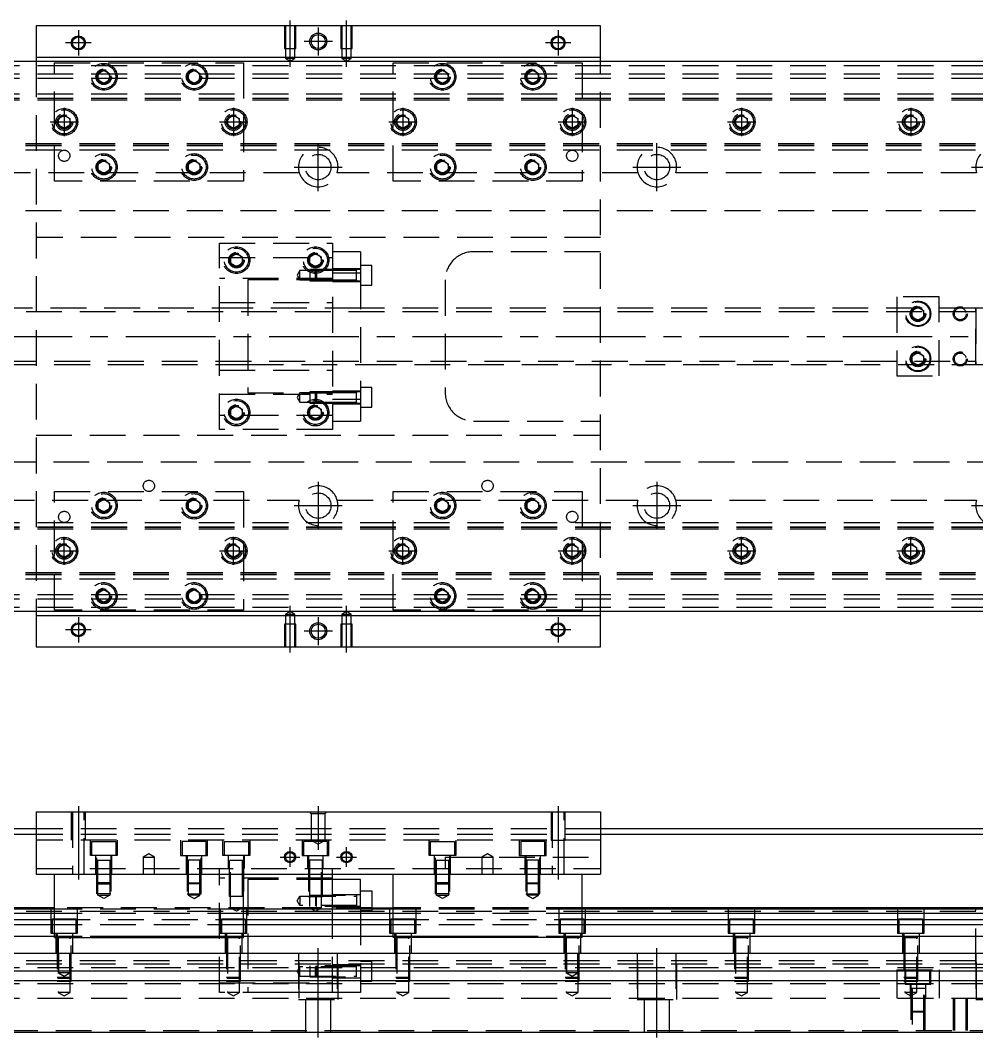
# Model space of a CAD drawing. Extents: x -15 to 822, y -308 to 112.
# Drawn here: x 201.4 to 540.3, y -248.6 to 112 of the extents above; entities that cross this region are included whole.
import ezdxf

# ---------------------------------------------------------------- set-up
doc = ezdxf.new("R2010")
doc.units = 0
doc.linetypes.add('CENTER', pattern=[50.8, 31.75, -6.35, 6.35, -6.35])
doc.linetypes.add('DASHED', pattern=[19.05, 12.7, -6.35])
doc.layers.get('0').update_dxf_attribs({"linetype": 'CONTINUOUS'})
doc.layers.add('CENTER', color=1, linetype='CENTER')

msp = doc.modelspace()

# ---------------------------------------------------------------- linework, layer by layer
at = {"color": 7, "linetype": 'CONTINUOUS'}
for p, q in [((407, 110), (207, 110)), ((207, 110), (207, 99)), ((407, 99), (407, 110)), ((3, 97.5), (611, 97.5)), ((207, 99), (407, 99)), ((207, 99), (207, 97.5)), ((407, 97.5), (407, 99)), ((611, -97.5), (3, -97.5)), ((207, -97.5), (207, -99)), ((407, -99), (207, -99)), ((207, -99), (207, -110)), ((407, -99), (407, -97.5)), ((407, -110), (407, -99)), ((207, -110), (407, -110)), ((207, -168.55), (207, -190.55)), ((207, -168.55), (407, -168.55)), ((407, -168.55), (407, -190.55)), ((207, -174.55), (3, -174.55)), ((207, -176.55), (11, -176.55)), ((611, -174.55), (407, -174.55)), ((603, -176.55), (407, -176.55)), ((207, -190.55), (407, -190.55)), ((213.5, -213.05), (213.5, -190.55)), ((280.5, -213.05), (280.5, -190.55)), ((312, -203.05), (312, -190.55)), ((333.5, -213.05), (333.5, -190.55)), ((400.5, -213.05), (400.5, -190.55)), ((322, -192.55), (312, -192.55)), ((312, -203.05), (312, -192.55)), ((322, -203.05), (322, -192.55)), ((322, -196.55), (326, -196.55)), ((326, -196.55), (326, -203.05)), ((213.5, -203.05), (17, -203.05)), ((213.5, -204.589608), (17, -204.589608)), ((213.5, -202.55), (45, -202.55)), ((333.5, -203.05), (280.5, -203.05)), ((333.5, -204.589608), (280.5, -204.589608)), ((326, -202.55), (333.5, -202.55)), ((540, -202.55), (400.5, -202.55)), ((597, -203.05), (400.5, -203.05)), ((597, -204.589608), (400.5, -204.589608)), ((540, -202.55), (539.995, -202.55)), ((540, -202.549994), (540, -203.05)), ((540, -202.549994), (540, -203.05)), ((540, -202.550502), (540, -202.55)), ((549, -202.55), (540, -202.55)), ((540.005, -202.55), (540, -202.55)), ((540, -203.047168), (540, -202.550502)), ((17, -206.710392), (213.5, -206.710392)), ((213.5, -208.620532), (17, -208.620532)), ((280.5, -206.710392), (333.5, -206.710392)), ((333.5, -208.620532), (280.5, -208.620532)), ((400.5, -206.710392), (597, -206.710392)), ((597, -208.620532), (400.5, -208.620532)), ((213.5, -212.731934), (17, -212.731934)), ((213.5, -213.05), (280.5, -213.05)), ((333.5, -212.731934), (280.5, -212.731934)), ((400.5, -213.05), (333.5, -213.05)), ((597, -212.731934), (400.5, -212.731934)), ((17, -218.55), (597, -218.55)), ((17, -224.85), (597, -224.85)), ((17, -228.25), (597, -228.25)), ((17, -246.55), (597, -246.55))]:
    msp.add_line(p, q, dxfattribs=at)
at = {"color": 3, "linetype": 'DASHED'}
for p, q in [((295.000006, 110), (295.000006, 102)), ((295.35, 110), (295.35, 102)), ((298.65, 102), (298.65, 110)), ((298.999994, 102), (298.999994, 110)), ((315.000006, 110), (315.000006, 102)), ((315.35, 110), (315.35, 102)), ((318.65, 102), (318.65, 110)), ((318.999994, 102), (318.999994, 110)), ((295.000006, 102), (298.999994, 102)), ((295.35, 102), (295.35, 98.5)), ((298.65, 98.5), (298.65, 102)), ((315.000006, 102), (318.999994, 102)), ((315.35, 102), (315.35, 98.5)), ((318.65, 98.5), (318.65, 102)), ((207, 97.5), (207, -97.5)), ((298.65, 98.5), (295.35, 98.5)), ((295.35, 98.5), (297, 97.547372)), ((297, 97.547372), (298.65, 98.5)), ((318.65, 98.5), (315.35, 98.5)), ((315.35, 98.5), (317, 97.547372)), ((317, 97.547372), (318.65, 98.5)), ((407, -97.5), (407, 97.5)), ((17, 96), (597, 96)), ((213.5, 97), (280.5, 97)), ((213.5, 55), (213.5, 97)), ((229, 93.1547), (231, 94.309402)), ((231, 94.309402), (233, 93.1547)), ((261, 93.1547), (263, 94.309402)), ((263, 94.309402), (265, 93.1547)), ((280.5, 97), (280.5, 55)), ((333.5, 97), (400.5, 97)), ((333.5, 55), (333.5, 97)), ((349, 93.1547), (351, 94.309402)), ((351, 94.309402), (353, 93.1547)), ((381, 93.1547), (383, 94.309402)), ((383, 94.309402), (385, 93.1547)), ((400.5, 97), (400.5, 55)), ((17, 93), (597, 93)), ((17, 91.5), (597, 91.5)), ((229, 90.8453), (229, 93.1547)), ((231, 89.690598), (229, 90.8453)), ((233, 90.8453), (231, 89.690598)), ((233, 93.1547), (233, 90.8453)), ((233.483582, 92.286038), (233.5, 92)), ((261, 90.8453), (261, 93.1547)), ((263, 89.690598), (261, 90.8453)), ((265, 90.8453), (263, 89.690598)), ((265, 93.1547), (265, 90.8453)), ((265.483582, 92.286038), (265.5, 92)), ((348.5, 92), (348.518502, 92.303588)), ((349, 90.8453), (349, 93.1547)), ((351, 89.690598), (349, 90.8453)), ((353, 90.8453), (351, 89.690598)), ((353, 93.1547), (353, 90.8453)), ((380.5, 92), (380.512884, 92.253488)), ((381, 90.8453), (381, 93.1547)), ((383, 89.690598), (381, 90.8453)), ((385, 90.8453), (383, 89.690598)), ((385, 93.1547), (385, 90.8453)), ((17, 86), (597, 86)), ((17, 84.460392), (597, 84.460392)), ((17, 84.403994), (597, 84.403994)), ((17, 83.8), (597, 83.8)), ((214.5, 76), (214.534018, 76.411016)), ((215, 77.1547), (217, 78.309402)), ((215, 74.8453), (215, 77.1547)), ((217, 78.309402), (219, 77.1547)), ((219, 77.1547), (219, 74.8453)), ((275, 77.1547), (277, 78.309402)), ((275, 74.8453), (275, 77.1547)), ((277, 78.309402), (279, 77.1547)), ((279, 77.1547), (279, 74.8453)), ((279.483582, 76.286038), (279.5, 76)), ((334.5, 76), (334.534018, 76.411016)), ((335, 77.1547), (337, 78.309402)), ((335, 74.8453), (335, 77.1547)), ((337, 78.309402), (339, 77.1547)), ((339, 77.1547), (339, 74.8453)), ((395, 77.1547), (397, 78.309402)), ((395, 74.8453), (395, 77.1547)), ((397, 78.309402), (399, 77.1547)), ((399, 77.1547), (399, 74.8453)), ((399.483582, 76.286038), (399.5, 76)), ((454.5, 76), (454.534018, 76.411016)), ((455, 77.1547), (457, 78.309402)), ((455, 74.8453), (455, 77.1547)), ((457, 78.309402), (459, 77.1547)), ((459, 77.1547), (459, 74.8453)), ((514.5, 76), (514.534018, 76.411016)), ((515, 77.1547), (517, 78.309402)), ((515, 74.8453), (515, 77.1547)), ((517, 78.309402), (519, 77.1547)), ((519, 77.1547), (519, 74.8453)), ((217, 73.690598), (215, 74.8453)), ((219, 74.8453), (217, 73.690598)), ((277, 73.690598), (275, 74.8453)), ((279, 74.8453), (277, 73.690598)), ((337, 73.690598), (335, 74.8453)), ((339, 74.8453), (337, 73.690598)), ((397, 73.690598), (395, 74.8453)), ((399, 74.8453), (397, 73.690598)), ((457, 73.690598), (455, 74.8453)), ((459, 74.8453), (457, 73.690598)), ((517, 73.690598), (515, 74.8453)), ((519, 74.8453), (517, 73.690598)), ((597, 68.2), (17, 68.2)), ((597, 67.596006), (17, 67.596006)), ((597, 67.539608), (17, 67.539608)), ((597, 66), (17, 66)), ((229, 61.1547), (231, 62.309402)), ((231, 62.309402), (233, 61.1547)), ((261, 61.1547), (263, 62.309402)), ((263, 62.309402), (265, 61.1547)), ((349, 61.1547), (351, 62.309402)), ((351, 62.309402), (353, 61.1547)), ((381, 61.1547), (383, 62.309402)), ((383, 62.309402), (385, 61.1547)), ((300.291796, 58), (193.708204, 58)), ((229, 58.8453), (229, 61.1547)), ((231, 57.690598), (229, 58.8453)), ((233, 58.8453), (231, 57.690598)), ((233, 61.1547), (233, 58.8453)), ((233.483582, 60.286038), (233.5, 60)), ((261, 58.8453), (261, 61.1547)), ((263, 57.690598), (261, 58.8453)), ((265, 58.8453), (263, 57.690598)), ((265, 61.1547), (265, 58.8453)), ((265.483582, 60.286038), (265.5, 60)), ((420.291796, 58), (313.708204, 58)), ((349, 58.8453), (349, 61.1547)), ((351, 57.690598), (349, 58.8453)), ((353, 58.8453), (351, 57.690598)), ((353, 61.1547), (353, 58.8453)), ((353.483582, 60.286038), (353.5, 60)), ((380.5, 60), (380.512884, 60.253488)), ((381, 58.8453), (381, 61.1547)), ((383, 57.690598), (381, 58.8453)), ((385, 58.8453), (383, 57.690598)), ((385, 61.1547), (385, 58.8453)), ((540.291796, 58), (433.708204, 58)), ((280.5, 55), (213.5, 55)), ((400.5, 55), (333.5, 55)), ((597, 44.5), (22.640312, 44.5)), ((407, 35), (207, 35)), ((272, 33), (312, 33)), ((272, -33), (272, 33)), ((312, 33), (312, -33)), ((276, 28.1547), (278, 29.309402)), ((278, 29.309402), (280, 28.1547)), ((304, 28.1547), (306, 29.309402)), ((306, 29.309402), (308, 28.1547)), ((322, 30), (312, 30)), ((322, 30), (322, 22.36068)), ((407, 30), (362, 30)), ((272, 28), (312, 28)), ((276, 25.8453), (276, 28.1547)), ((278, 24.690598), (276, 25.8453)), ((280, 25.8453), (278, 24.690598)), ((280, 28.1547), (280, 25.8453)), ((280.483582, 27.286038), (280.5, 27)), ((304, 25.8453), (304, 28.1547)), ((306, 24.690598), (304, 25.8453)), ((308, 25.8453), (306, 24.690598)), ((308, 28.1547), (308, 25.8453)), ((308.483582, 27.286038), (308.5, 27)), ((300.5, 23.300636), (299.547372, 21.650636)), ((299.547372, 21.650636), (300.5, 20.000636)), ((300.5, 20.000636), (300.5, 23.300636)), ((304, 23.300636), (300.5, 23.300636)), ((304, 23.65063), (304, 19.65064)), ((306.35, 23.65063), (304, 23.65063)), ((306, 23.300636), (304, 23.300636)), ((306.35, 23.650636), (306, 23.300636)), ((306, 20.000636), (306, 23.300636)), ((312, 23.300636), (306, 23.300636)), ((312, 23.300636), (306, 23.300636)), ((306.35, 23.650636), (306.35, 19.650636)), ((312, 23.650632), (306.35, 23.650636)), ((312, 23.65063), (306.35, 23.65063)), ((322, 23.900636), (312, 23.900636)), ((320.605, 23.650636), (312, 23.650632)), ((320.6, 23.300636), (312, 23.300636)), ((322, 22.36068), (312, 22.36068)), ((322, 23.650636), (320.595, 23.650636)), ((320.6, 19.65063), (320.6, 23.65064)), ((320.6, 23.300636), (320.6, 23.65064)), ((320.6, 23.434174), (320.6, 23.650636)), ((320.6, 23.650636), (320.6, 23.433968)), ((326, 25.150636), (322, 25.150636)), ((322, 22.36068), (322, -22.36068)), ((326, 18.150636), (326, 25.150636)), ((312, 20.5), (272, 20.5)), ((282, 20), (282, -20)), ((312, 20), (282, 20)), ((300.5, 20.000636), (304, 20.000636)), ((304, 20.000636), (306, 20.000636)), ((304, 19.65064), (306.35, 19.65064)), ((306, 20.000636), (312, 20.000636)), ((306, 20.000636), (306.35, 19.650636)), ((306, 20.000636), (312, 20.000636)), ((306.35, 19.65064), (312, 19.65064)), ((306.35, 19.650636), (312, 19.650638)), ((312, 20.000636), (320.6, 20.000636)), ((312, 19.650638), (320.605, 19.650636)), ((312, 19.400636), (322, 19.400636)), ((320.595, 19.650636), (322, 19.650636)), ((320.6, 19.65063), (320.6, 20.000636)), ((320.6, 19.867344), (320.6, 19.650636)), ((320.6, 19.650636), (320.6, 19.867096)), ((322, 18.150636), (326, 18.150636)), ((352, 20), (352, -20)), ((272, 12), (312, 12)), ((512, 14), (512, -14)), ((527, 14), (512, 14)), ((527, -14), (527, 14)), ((282, 10), (42, 10)), ((540, 8.75), (42, 8.75)), ((322, 10), (282, 10)), ((322, 10), (282, 10)), ((322, 9.999994), (282, 9.999994)), ((540.005, 10), (322, 10)), ((517.5, 9.1547), (519.5, 10.309402)), ((517.5, 6.8453), (517.5, 9.1547)), ((519.5, 10.309402), (521.5, 9.1547)), ((521.5, 9.1547), (521.5, 6.8453)), ((521.983582, 8.286038), (522, 8)), ((549, 10), (539.995, 10)), ((540, 10.000006), (540, -10.000006)), ((540, 10.000006), (540, -10.000006)), ((540, -10), (540, 10)), ((540, 10), (540, 8.95261)), ((519.5, 5.690598), (517.5, 6.8453)), ((521.5, 6.8453), (519.5, 5.690598)), ((517.5, -6.8453), (519.5, -5.690598)), ((517.5, -9.1547), (517.5, -6.8453)), ((519.5, -5.690598), (521.5, -6.8453)), ((521.5, -6.8453), (521.5, -9.1547)), ((42, -8.75), (540, -8.75)), ((42, -10), (282, -10)), ((282, -9.999994), (322, -9.999994)), ((282, -10), (322, -10)), ((282, -10), (322, -10)), ((322, -10), (540.005, -10)), ((519.5, -10.309402), (517.5, -9.1547)), ((521.5, -9.1547), (519.5, -10.309402)), ((521.983582, -7.713962), (522, -8)), ((539.995, -10), (549, -10)), ((540, -8.95261), (540, -9.999498)), ((540, -9.999498), (540, -10)), ((272, -12), (312, -12)), ((512, -14), (527, -14)), ((272, -20.5), (312, -20.5)), ((282, -20), (312, -20)), ((300.5, -20.000636), (299.547372, -21.650636)), ((300.5, -23.300636), (300.5, -20.000636)), ((304, -20.000636), (300.5, -20.000636)), ((304, -19.65064), (304, -23.65063)), ((306.35, -19.65064), (304, -19.65064)), ((306, -20.000636), (304, -20.000636)), ((306.35, -19.650636), (306, -20.000636)), ((306, -23.300636), (306, -20.000636)), ((312, -20.000636), (306, -20.000636)), ((312, -20.000636), (306, -20.000636)), ((306.35, -19.650636), (306.35, -23.650636)), ((312, -19.650638), (306.35, -19.650636)), ((312, -19.65064), (306.35, -19.65064)), ((322, -19.400636), (312, -19.400636)), ((320.605, -19.650636), (312, -19.650638)), ((320.6, -20.000636), (312, -20.000636)), ((322, -19.650636), (320.595, -19.650636)), ((320.6, -23.65064), (320.6, -19.65063)), ((320.6, -20.000636), (320.6, -19.65063)), ((320.6, -19.867096), (320.6, -19.650636)), ((320.6, -19.650636), (320.6, -19.867302)), ((326, -18.150636), (322, -18.150636)), ((326, -25.150636), (326, -18.150636)), ((276, -25.8453), (278, -24.690598)), ((278, -24.690598), (280, -25.8453)), ((299.547372, -21.650636), (300.5, -23.300636)), ((300.5, -23.300636), (304, -23.300636)), ((304, -23.300636), (306, -23.300636)), ((304, -23.65063), (306.35, -23.65063)), ((304, -25.8453), (306, -24.690598)), ((306, -23.300636), (312, -23.300636)), ((306, -23.300636), (306.35, -23.650636)), ((306, -23.300636), (312, -23.300636)), ((306, -24.690598), (308, -25.8453)), ((306.35, -23.65063), (312, -23.65063)), ((306.35, -23.650636), (312, -23.650632)), ((322, -22.36068), (312, -22.36068)), ((312, -23.300636), (320.6, -23.300636)), ((312, -23.650632), (320.605, -23.650636)), ((312, -23.900636), (322, -23.900636)), ((320.595, -23.650636), (322, -23.650636)), ((320.6, -23.65064), (320.6, -23.300636)), ((320.6, -23.433926), (320.6, -23.650636)), ((320.6, -23.650636), (320.6, -23.434174)), ((322, -22.36068), (322, -30)), ((322, -25.150636), (326, -25.150636)), ((312, -28), (272, -28)), ((275.5, -27), (275.518502, -26.696412)), ((276, -28.1547), (276, -25.8453)), ((278, -29.309402), (276, -28.1547)), ((280, -28.1547), (278, -29.309402)), ((280, -25.8453), (280, -28.1547)), ((304, -28.1547), (304, -25.8453)), ((306, -29.309402), (304, -28.1547)), ((308, -28.1547), (306, -29.309402)), ((308, -25.8453), (308, -28.1547)), ((308.483582, -26.713962), (308.5, -27)), ((312, -30), (322, -30)), ((362, -30), (407, -30)), ((207, -35), (407, -35)), ((312, -33), (272, -33)), ((22.640312, -44.5), (597, -44.5)), ((213.5, -55), (280.5, -55)), ((213.5, -97), (213.5, -55)), ((280.5, -55), (280.5, -97)), ((333.5, -97), (333.5, -55)), ((333.5, -55), (400.5, -55)), ((400.5, -55), (400.5, -97)), ((193.708204, -58), (300.291796, -58)), ((228.5, -60), (228.512884, -59.746512)), ((229, -58.8453), (231, -57.690598)), ((229, -61.1547), (229, -58.8453)), ((231, -62.309402), (229, -61.1547)), ((231, -57.690598), (233, -58.8453)), ((233, -61.1547), (231, -62.309402)), ((233, -58.8453), (233, -61.1547)), ((261, -58.8453), (263, -57.690598)), ((261, -61.1547), (261, -58.8453)), ((263, -62.309402), (261, -61.1547)), ((263, -57.690598), (265, -58.8453)), ((265, -61.1547), (263, -62.309402)), ((265, -58.8453), (265, -61.1547)), ((265.483582, -59.713962), (265.5, -60)), ((313.708204, -58), (420.291796, -58)), ((349, -58.8453), (351, -57.690598)), ((349, -61.1547), (349, -58.8453)), ((351, -62.309402), (349, -61.1547)), ((351, -57.690598), (353, -58.8453)), ((353, -61.1547), (351, -62.309402)), ((353, -58.8453), (353, -61.1547)), ((353.483582, -59.713962), (353.5, -60)), ((381, -58.8453), (383, -57.690598)), ((381, -61.1547), (381, -58.8453)), ((383, -62.309402), (381, -61.1547)), ((383, -57.690598), (385, -58.8453)), ((385, -61.1547), (383, -62.309402)), ((385, -58.8453), (385, -61.1547)), ((385.483582, -59.713962), (385.5, -60)), ((433.708204, -58), (540.291796, -58)), ((17, -66), (597, -66)), ((17, -67.539608), (597, -67.539608)), ((17, -67.596006), (597, -67.596006)), ((17, -68.2), (597, -68.2)), ((214.5, -76), (214.534018, -75.588984)), ((215, -74.8453), (217, -73.690598)), ((215, -77.1547), (215, -74.8453)), ((217, -73.690598), (219, -74.8453)), ((219, -74.8453), (219, -77.1547)), ((274.5, -76), (274.534018, -75.588984)), ((275, -74.8453), (277, -73.690598)), ((275, -77.1547), (275, -74.8453)), ((277, -73.690598), (279, -74.8453)), ((279, -74.8453), (279, -77.1547)), ((334.5, -76), (334.534018, -75.588984)), ((335, -74.8453), (337, -73.690598)), ((335, -77.1547), (335, -74.8453)), ((337, -73.690598), (339, -74.8453)), ((339, -74.8453), (339, -77.1547)), ((394.5, -76), (394.534018, -75.588984)), ((395, -74.8453), (397, -73.690598)), ((395, -77.1547), (395, -74.8453)), ((397, -73.690598), (399, -74.8453)), ((399, -74.8453), (399, -77.1547)), ((454.5, -76), (454.534018, -75.588984)), ((455, -74.8453), (457, -73.690598)), ((455, -77.1547), (455, -74.8453)), ((457, -73.690598), (459, -74.8453)), ((459, -74.8453), (459, -77.1547)), ((515, -74.8453), (517, -73.690598)), ((515, -77.1547), (515, -74.8453)), ((517, -73.690598), (519, -74.8453)), ((519, -74.8453), (519, -77.1547)), ((519.483582, -75.713962), (519.5, -76)), ((217, -78.309402), (215, -77.1547)), ((219, -77.1547), (217, -78.309402)), ((277, -78.309402), (275, -77.1547)), ((279, -77.1547), (277, -78.309402)), ((337, -78.309402), (335, -77.1547)), ((339, -77.1547), (337, -78.309402)), ((397, -78.309402), (395, -77.1547)), ((399, -77.1547), (397, -78.309402)), ((457, -78.309402), (455, -77.1547)), ((459, -77.1547), (457, -78.309402)), ((517, -78.309402), (515, -77.1547)), ((519, -77.1547), (517, -78.309402)), ((597, -83.8), (17, -83.8)), ((597, -84.403994), (17, -84.403994)), ((597, -84.460392), (17, -84.460392)), ((597, -86), (17, -86)), ((229, -90.8453), (231, -89.690598)), ((231, -89.690598), (233, -90.8453)), ((261, -90.8453), (263, -89.690598)), ((263, -89.690598), (265, -90.8453)), ((349, -90.8453), (351, -89.690598)), ((351, -89.690598), (353, -90.8453)), ((381, -90.8453), (383, -89.690598)), ((383, -89.690598), (385, -90.8453)), ((17, -91.5), (597, -91.5)), ((17, -93), (597, -93)), ((228.5, -92), (228.512884, -91.746512)), ((229, -93.1547), (229, -90.8453)), ((231, -94.309402), (229, -93.1547)), ((233, -93.1547), (231, -94.309402)), ((233, -90.8453), (233, -93.1547)), ((261, -93.1547), (261, -90.8453)), ((263, -94.309402), (261, -93.1547)), ((265, -93.1547), (263, -94.309402)), ((265, -90.8453), (265, -93.1547)), ((265.483582, -91.713962), (265.5, -92)), ((349, -93.1547), (349, -90.8453)), ((351, -94.309402), (349, -93.1547)), ((353, -93.1547), (351, -94.309402)), ((353, -90.8453), (353, -93.1547)), ((353.483582, -91.713962), (353.5, -92)), ((381, -93.1547), (381, -90.8453)), ((383, -94.309402), (381, -93.1547)), ((385, -93.1547), (383, -94.309402)), ((385, -90.8453), (385, -93.1547)), ((385.483582, -91.713962), (385.5, -92)), ((17, -96), (597, -96)), ((280.5, -97), (213.5, -97)), ((400.5, -97), (333.5, -97)), ((297, -97.547372), (295.35, -98.5)), ((295.35, -98.5), (298.65, -98.5)), ((295.35, -98.5), (295.35, -102)), ((298.65, -98.5), (297, -97.547372)), ((298.65, -102), (298.65, -98.5)), ((317, -97.547372), (315.35, -98.5)), ((315.35, -98.5), (318.65, -98.5)), ((315.35, -98.5), (315.35, -102)), ((318.65, -98.5), (317, -97.547372)), ((318.65, -102), (318.65, -98.5)), ((298.999994, -102), (295.000006, -102)), ((295.000006, -102), (295.000006, -110)), ((295.35, -102), (295.35, -110)), ((298.65, -110), (298.65, -102)), ((298.999994, -110), (298.999994, -102)), ((318.999994, -102), (315.000006, -102)), ((315.000006, -102), (315.000006, -110)), ((315.35, -102), (315.35, -110)), ((318.65, -110), (318.65, -102)), ((318.999994, -110), (318.999994, -102)), ((219.500006, -168.55), (219.500006, -178.55)), ((219.9, -168.55), (219.9, -190.55)), ((224.1, -190.55), (224.1, -168.55)), ((224.499994, -178.55), (224.499994, -168.55)), ((304.5, -169.05), (304, -168.55)), ((304.5, -169.05), (304.5, -178.55)), ((304.5, -169.05), (309.5, -169.05)), ((310, -168.55), (309.5, -169.05)), ((309.5, -178.55), (309.5, -169.05)), ((389.500006, -168.55), (389.500006, -178.55)), ((389.9, -168.55), (389.9, -190.55)), ((394.1, -190.55), (394.1, -168.55)), ((394.499994, -178.55), (394.499994, -168.55)), ((407, -174.55), (207, -174.55)), ((407, -176.55), (207, -176.55)), ((407, -178.55), (207, -178.55)), ((226.25, -184.05), (226.25, -178.55)), ((226.75, -179.05), (235.25, -179.05)), ((226.75, -184.05), (226.75, -179.05)), ((235.25, -179.05), (235.25, -184.05)), ((235.75, -178.55), (235.75, -184.05)), ((258.25, -178.55), (258.25, -184.05)), ((267.25, -179.05), (258.75, -179.05)), ((258.75, -179.05), (258.75, -184.05)), ((267.25, -184.05), (267.25, -179.05)), ((267.75, -184.05), (267.75, -178.55)), ((273.25, -184.05), (273.25, -178.55)), ((273.75, -179.05), (282.25, -179.05)), ((273.75, -184.05), (273.75, -179.05)), ((282.25, -179.05), (282.25, -184.05)), ((282.75, -178.55), (282.75, -184.05)), ((301.25, -178.55), (301.25, -184.05)), ((310.25, -179.05), (301.75, -179.05)), ((301.75, -179.05), (301.75, -184.05)), ((309.5, -178.55), (304.5, -178.55)), ((304.5, -178.55), (307, -179.993376)), ((307, -179.993376), (309.5, -178.55)), ((310.25, -184.05), (310.25, -179.05)), ((310.75, -184.05), (310.75, -178.55)), ((346.25, -184.05), (346.25, -178.55)), ((346.75, -179.05), (355.25, -179.05)), ((346.75, -184.05), (346.75, -179.05)), ((355.25, -179.05), (355.25, -184.05)), ((355.75, -178.55), (355.75, -184.05)), ((378.25, -178.55), (378.25, -184.05)), ((387.25, -179.05), (378.75, -179.05)), ((378.75, -179.05), (378.75, -184.05)), ((387.25, -184.05), (387.25, -179.05)), ((387.75, -184.05), (387.75, -178.55)), ((389.500006, -178.55), (394.499994, -178.55)), ((247, -183.3953), (245, -184.55)), ((249, -184.55), (247, -183.3953)), ((367, -183.3953), (365, -184.55)), ((369, -184.55), (367, -183.3953)), ((235.75, -184.05), (226.25, -184.05)), ((228.25, -190.55), (228.25, -184.05)), ((228.500006, -197.55), (228.499992, -184.05)), ((228.499994, -185.65), (233.500006, -185.65)), ((228.9, -198.05), (228.9, -185.65)), ((233.1, -185.65), (233.1, -198.05)), ((233.500008, -184.05), (233.499994, -197.55)), ((233.75, -184.05), (233.75, -190.55)), ((245, -184.55), (247, -184.55)), ((245, -184.55), (245, -190.55)), ((247, -184.55), (249, -184.55)), ((249, -190.55), (249, -184.55)), ((258.25, -184.05), (267.75, -184.05)), ((260.25, -184.05), (260.25, -190.55)), ((260.499992, -184.05), (260.500006, -197.55)), ((265.500006, -185.65), (260.499994, -185.65)), ((260.9, -185.65), (260.9, -198.05)), ((265.1, -198.05), (265.1, -185.65)), ((265.499994, -197.55), (265.500008, -184.05)), ((265.75, -190.55), (265.75, -184.05)), ((282.75, -184.05), (273.25, -184.05)), ((275.25, -188.55), (275.25, -184.05)), ((275.500006, -198.55), (275.499994, -184.05)), ((275.499995, -185.65), (280.500005, -185.65)), ((275.9, -202.55), (275.9, -185.65)), ((280.1, -185.65), (280.1, -202.55)), ((280.500006, -184.05), (280.499994, -198.55)), ((280.75, -184.05), (280.75, -188.55)), ((301.25, -184.05), (310.75, -184.05)), ((303.25, -184.05), (303.25, -188.55)), ((303.499994, -184.05), (303.500006, -198.55)), ((308.500005, -185.65), (303.499995, -185.65)), ((303.9, -185.65), (303.9, -202.55)), ((308.1, -202.55), (308.1, -185.65)), ((308.499994, -198.55), (308.500006, -184.05)), ((308.75, -188.55), (308.75, -184.05)), ((355.75, -184.05), (346.25, -184.05)), ((348.25, -190.55), (348.25, -184.05)), ((348.500006, -197.55), (348.499992, -184.05)), ((348.499994, -185.65), (353.500006, -185.65)), ((348.9, -198.05), (348.9, -185.65)), ((352, -184.55), (407, -184.55)), ((352, -184.55), (352, -188.55)), ((353.1, -185.65), (353.1, -198.05)), ((353.500008, -184.05), (353.499994, -197.55)), ((353.75, -184.05), (353.75, -190.55)), ((365, -184.55), (367, -184.55)), ((365, -184.55), (365, -190.55)), ((367, -184.55), (369, -184.55)), ((369, -190.55), (369, -184.55)), ((378.25, -184.05), (387.75, -184.05)), ((380.25, -184.05), (380.25, -190.55)), ((380.499992, -184.05), (380.500006, -197.55)), ((385.500006, -185.65), (380.499994, -185.65)), ((380.9, -185.65), (380.9, -198.05)), ((385.1, -198.05), (385.1, -185.65)), ((385.499994, -197.55), (385.500008, -184.05)), ((385.75, -190.55), (385.75, -184.05)), ((207, -188.55), (407, -188.55)), ((272, -190.55), (272, -188.55)), ((272, -232.55), (272, -190.55)), ((312, -190.55), (312, -188.55)), ((233.5, -193.65), (228.5, -193.65)), ((228.9, -194.05), (228.5, -193.65)), ((228.9, -194.05), (233.1, -194.05)), ((233.5, -193.65), (233.1, -194.05)), ((260.5, -193.65), (265.5, -193.65)), ((260.5, -193.65), (260.9, -194.05)), ((265.1, -194.05), (260.9, -194.05)), ((265.1, -194.05), (265.5, -193.65)), ((312, -192.05), (272, -192.05)), ((282, -192.55), (282, -232.55)), ((312, -192.55), (282, -192.55)), ((353.5, -193.65), (348.5, -193.65)), ((348.9, -194.05), (348.5, -193.65)), ((348.9, -194.05), (353.1, -194.05)), ((353.5, -193.65), (353.1, -194.05)), ((380.5, -193.65), (385.5, -193.65)), ((380.5, -193.65), (380.9, -194.05)), ((385.1, -194.05), (380.9, -194.05)), ((385.1, -194.05), (385.5, -193.65)), ((233.499994, -197.55), (228.500006, -197.55)), ((228.9, -198.05), (233.1, -198.05)), ((231, -199.262436), (228.9, -198.05)), ((233.1, -198.05), (231, -199.262436)), ((260.500006, -197.55), (265.499994, -197.55)), ((265.1, -198.05), (260.9, -198.05)), ((260.9, -198.05), (263, -199.262436)), ((263, -199.262436), (265.1, -198.05)), ((304, -200.25), (304, -198.050006)), ((304, -198.050006), (322, -198.050006)), ((306, -198.4), (306.35, -198.05)), ((306.35, -200.25), (306.35, -198.05)), ((312, -197.8), (322, -197.8)), ((320.6, -198.049994), (320.6, -202.050006)), ((353.499994, -197.55), (348.500006, -197.55)), ((348.9, -198.05), (353.1, -198.05)), ((351, -199.262436), (348.9, -198.05)), ((353.1, -198.05), (351, -199.262436)), ((380.500006, -197.55), (385.499994, -197.55)), ((385.1, -198.05), (380.9, -198.05)), ((380.9, -198.05), (383, -199.262436)), ((383, -199.262436), (385.1, -198.05)), ((280.499994, -198.55), (275.500006, -198.55)), ((299.547372, -200.05), (300.5, -198.4)), ((300.5, -201.7), (299.547372, -200.05)), ((300.5, -198.4), (300.5, -201.7)), ((300.5, -198.4), (320.6, -198.4)), ((320.6, -201.7), (300.5, -201.7)), ((303.500006, -198.55), (308.499994, -198.55)), ((304, -202.049994), (304, -200.25)), ((306, -198.4), (306, -200.25)), ((306, -200.25), (306, -201.7)), ((306.35, -202.05), (306, -201.7)), ((306.35, -202.05), (306.35, -200.25)), ((540, -203.8), (42, -203.8)), ((212.25, -203.05), (212.25, -211.55)), ((326, -202.55), (213.5, -202.55)), ((280.5, -203.05), (213.5, -203.05)), ((280.5, -204.589608), (213.5, -204.589608)), ((221.75, -211.55), (221.75, -203.05)), ((272.25, -203.05), (272.25, -211.55)), ((275.9, -202.55), (280.1, -202.55)), ((278, -203.762436), (275.9, -202.55)), ((280.1, -202.55), (278, -203.762436)), ((281.75, -211.55), (281.75, -203.05)), ((308.1, -202.55), (303.9, -202.55)), ((303.9, -202.55), (306, -203.762436)), ((322, -202.049994), (304, -202.049994)), ((306, -203.762436), (308.1, -202.55)), ((322, -202.3), (312, -202.3)), ((312, -232.55), (312, -203.05)), ((312, -232.55), (312, -203.05)), ((322, -203.05), (322, -232.55)), ((326, -203.55), (322, -203.55)), ((326, -203.05), (326, -203.55)), ((332.25, -203.05), (332.25, -211.55)), ((400.5, -202.55), (333.5, -202.55)), ((400.5, -203.05), (333.5, -203.05)), ((400.5, -204.589608), (333.5, -204.589608)), ((341.75, -211.55), (341.75, -203.05)), ((392.25, -203.05), (392.25, -211.55)), ((392.25, -203.05), (392.25, -211.55)), ((401.75, -211.55), (401.75, -203.05)), ((401.75, -211.55), (401.75, -203.05)), ((452.25, -203.05), (452.25, -211.55)), ((461.75, -211.55), (461.75, -203.05)), ((512.25, -203.05), (512.25, -211.55)), ((521.75, -211.55), (521.75, -203.05)), ((540, -222.55), (540, -203.05)), ((221.25, -206.55), (212.75, -206.55)), ((212.75, -206.55), (212.75, -211.55)), ((213.5, -206.710392), (280.5, -206.710392)), ((280.5, -208.620532), (213.5, -208.620532)), ((221.25, -211.55), (221.25, -206.55)), ((281.25, -206.55), (272.75, -206.55)), ((272.75, -206.55), (272.75, -211.55)), ((281.25, -211.55), (281.25, -206.55)), ((341.25, -206.55), (332.75, -206.55)), ((332.75, -206.55), (332.75, -211.55)), ((333.5, -206.710392), (400.5, -206.710392)), ((400.5, -208.620532), (333.5, -208.620532)), ((341.25, -211.55), (341.25, -206.55)), ((401.25, -206.55), (392.75, -206.55)), ((392.75, -206.55), (392.75, -211.55)), ((401.25, -206.55), (392.75, -206.55)), ((392.75, -206.55), (392.75, -211.55)), ((401.25, -211.55), (401.25, -206.55)), ((401.25, -211.55), (401.25, -206.55)), ((461.25, -206.55), (452.75, -206.55)), ((452.75, -206.55), (452.75, -211.55)), ((461.25, -211.55), (461.25, -206.55)), ((521.25, -206.55), (512.75, -206.55)), ((512.75, -206.55), (512.75, -211.55)), ((521.25, -211.55), (521.25, -206.55)), ((212.25, -211.55), (221.75, -211.55)), ((214, -211.55), (214, -218.55)), ((214.500006, -211.55), (214.500006, -228.55)), ((219.499994, -228.55), (219.499994, -211.55)), ((220, -218.55), (220, -211.55)), ((272.25, -211.55), (281.75, -211.55)), ((274, -211.55), (274, -218.55)), ((274.500006, -211.55), (274.500006, -228.55)), ((279.499994, -228.55), (279.499994, -211.55)), ((280, -218.55), (280, -211.55)), ((332.25, -211.55), (341.75, -211.55)), ((334, -211.55), (334, -218.55)), ((334.500006, -211.55), (334.500006, -228.55)), ((339.499994, -228.55), (339.499994, -211.55)), ((340, -218.55), (340, -211.55)), ((392.25, -211.55), (401.75, -211.55)), ((392.25, -211.55), (401.75, -211.55)), ((394, -211.55), (394, -218.55)), ((394, -211.55), (394, -218.55)), ((394.500006, -211.55), (394.500006, -228.55)), ((394.500006, -211.55), (394.500006, -228.55)), ((399.499994, -228.55), (399.499994, -211.55)), ((399.499994, -228.55), (399.499994, -211.55)), ((400, -218.55), (400, -211.55)), ((400, -218.55), (400, -211.55)), ((452.25, -211.55), (461.75, -211.55)), ((454, -211.55), (454, -218.55)), ((454.500006, -211.55), (454.500006, -228.55)), ((459.499994, -228.55), (459.499994, -211.55)), ((460, -218.55), (460, -211.55)), ((512.25, -211.55), (521.75, -211.55)), ((514, -211.55), (514, -218.55)), ((514.500006, -211.55), (514.500006, -228.55)), ((519.499994, -228.55), (519.499994, -211.55)), ((520, -218.55), (520, -211.55)), ((280.5, -212.731934), (213.5, -212.731934)), ((219.500006, -213.15), (214.499994, -213.15)), ((214.9, -213.15), (214.9, -232.55)), ((219.1, -232.55), (219.1, -213.15)), ((279.500006, -213.15), (274.499994, -213.15)), ((274.9, -213.15), (274.9, -232.55)), ((279.1, -232.55), (279.1, -213.15)), ((400.5, -212.731934), (333.5, -212.731934)), ((339.500006, -213.15), (334.499994, -213.15)), ((334.9, -213.15), (334.9, -232.55)), ((339.1, -232.55), (339.1, -213.15)), ((399.500006, -213.15), (394.499994, -213.15)), ((399.500006, -213.15), (394.499994, -213.15)), ((394.9, -213.15), (394.9, -232.55)), ((394.9, -213.15), (394.9, -232.55)), ((399.1, -232.55), (399.1, -213.15)), ((399.1, -232.55), (399.1, -213.15)), ((459.500006, -213.15), (454.499994, -213.15)), ((454.9, -213.15), (454.9, -232.55)), ((459.1, -232.55), (459.1, -213.15)), ((519.500006, -213.15), (514.499994, -213.15)), ((514.9, -213.15), (514.9, -232.55)), ((519.1, -232.55), (519.1, -213.15)), ((215, -218.55), (215, -225.55)), ((219, -225.55), (219, -218.55)), ((300, -218.55), (300, -235.05)), ((300.291796, -234.55), (300.291796, -218.55)), ((313.708204, -218.55), (313.708204, -234.55)), ((314, -235.05), (314, -218.55)), ((395, -218.55), (395, -225.55)), ((399, -225.55), (399, -218.55)), ((420, -218.55), (420, -235.05)), ((420.291796, -234.55), (420.291796, -218.55)), ((433.708204, -218.55), (433.708204, -234.55)), ((434, -235.05), (434, -218.55)), ((540, -218.55), (540, -235.05)), ((540.291796, -234.55), (540.291796, -218.55)), ((540, -221.3), (42, -221.3)), ((540, -222.55), (42, -222.55)), ((300.5, -223.4), (299.547372, -225.05)), ((300.5, -226.7), (300.5, -223.4)), ((320.6, -223.4), (300.5, -223.4)), ((304, -223.050006), (304, -224.85)), ((322, -223.050006), (304, -223.050006)), ((306.35, -223.05), (306, -223.4)), ((306, -224.85), (306, -223.4)), ((306.35, -223.05), (306.35, -224.85)), ((322, -222.8), (312, -222.8)), ((320.6, -227.050006), (320.6, -223.049994)), ((326, -221.55), (322, -221.55)), ((326, -224.85), (326, -221.55)), ((540.291796, -222.55), (549, -222.55)), ((17, -223.7), (597, -223.7)), ((219, -225.55), (215, -225.55)), ((215, -225.55), (217, -226.7047)), ((217, -226.7047), (219, -225.55)), ((299.547372, -225.05), (300.5, -226.7)), ((300.5, -226.7), (320.6, -226.7)), ((304, -224.85), (304, -227.049994)), ((304, -227.049994), (322, -227.049994)), ((306, -226.7), (306, -224.85)), ((306, -226.7), (306.35, -227.05)), ((306.35, -224.85), (306.35, -227.05)), ((326, -228.25), (326, -224.85)), ((399, -225.55), (395, -225.55)), ((395, -225.55), (397, -226.7047)), ((397, -226.7047), (399, -225.55)), ((512, -224.55), (512, -234.55)), ((512, -224.55), (527, -224.55)), ((515, -229.55), (515, -224.55)), ((515.25, -229.55), (515.25, -224.55)), ((523.75, -229.55), (523.75, -224.55)), ((524, -229.55), (524, -224.55)), ((527, -224.55), (527, -234.55)), ((17, -229.4), (597, -229.4)), ((214.5, -227.15), (219.5, -227.15)), ((214.5, -227.15), (214.9, -227.55)), ((214.500006, -228.55), (219.499994, -228.55)), ((219.1, -227.55), (214.9, -227.55)), ((219.1, -227.55), (219.5, -227.15)), ((272, -229.17077), (312, -229.17077)), ((274.5, -227.15), (279.5, -227.15)), ((274.5, -227.15), (274.9, -227.55)), ((274.500006, -228.55), (279.499994, -228.55)), ((279.1, -227.55), (274.9, -227.55)), ((279.1, -227.55), (279.5, -227.15)), ((312, -227.3), (322, -227.3)), ((322, -228.55), (326, -228.55)), ((326, -228.55), (326, -228.25)), ((334.5, -227.15), (339.5, -227.15)), ((334.5, -227.15), (334.9, -227.55)), ((334.500006, -228.55), (339.499994, -228.55)), ((339.1, -227.55), (334.9, -227.55)), ((339.1, -227.55), (339.5, -227.15)), ((394.5, -227.15), (399.5, -227.15)), ((394.5, -227.15), (394.9, -227.55)), ((394.5, -227.15), (399.5, -227.15)), ((394.5, -227.15), (394.9, -227.55)), ((394.500006, -228.55), (399.499994, -228.55)), ((394.500006, -228.55), (399.499994, -228.55)), ((399.1, -227.55), (394.9, -227.55)), ((399.1, -227.55), (394.9, -227.55)), ((399.1, -227.55), (399.5, -227.15)), ((399.1, -227.55), (399.5, -227.15)), ((454.5, -227.15), (459.5, -227.15)), ((454.5, -227.15), (454.9, -227.55)), ((454.500006, -228.55), (459.499994, -228.55)), ((459.1, -227.55), (454.9, -227.55)), ((459.1, -227.55), (459.5, -227.15)), ((514.5, -227.15), (519.5, -227.15)), ((514.5, -227.15), (514.9, -227.55)), ((514.500006, -228.55), (519.499994, -228.55)), ((519.1, -227.55), (514.9, -227.55)), ((515, -229.55), (524, -229.55)), ((516.75, -229.55), (516.75, -234.55)), ((516.999996, -229.55), (517.000006, -246.05)), ((519.1, -227.55), (519.5, -227.15)), ((521.999994, -246.05), (522.000004, -229.55)), ((522.25, -234.55), (522.25, -229.55)), ((219.1, -232.55), (214.9, -232.55)), ((214.9, -232.55), (217, -233.762436)), ((217, -233.762436), (219.1, -232.55)), ((312, -232.55), (272, -232.55)), ((279.1, -232.55), (274.9, -232.55)), ((274.9, -232.55), (277, -233.762436)), ((277, -233.762436), (279.1, -232.55)), ((322, -232.55), (282, -232.55)), ((339.1, -232.55), (334.9, -232.55)), ((334.9, -232.55), (337, -233.762436)), ((337, -233.762436), (339.1, -232.55)), ((399.1, -232.55), (394.9, -232.55)), ((394.9, -232.55), (397, -233.762436)), ((399.1, -232.55), (394.9, -232.55)), ((394.9, -232.55), (397, -233.762436)), ((397, -233.762436), (399.1, -232.55)), ((397, -233.762436), (399.1, -232.55)), ((459.1, -232.55), (454.9, -232.55)), ((454.9, -232.55), (457, -233.762436)), ((457, -233.762436), (459.1, -232.55)), ((519.1, -232.55), (514.9, -232.55)), ((514.9, -232.55), (517, -233.762436)), ((522.000006, -231.15), (516.999994, -231.15)), ((522.000006, -231.15), (516.999994, -231.15)), ((517, -233.762436), (519.1, -232.55)), ((517.4, -231.15), (517.4, -246.05)), ((521.6, -246.05), (521.6, -231.15)), ((17, -234.55), (597, -234.55)), ((300, -235.05), (314, -235.05)), ((302.5, -235.05), (302.5, -246.55)), ((311.5, -246.55), (311.5, -235.05)), ((420, -235.05), (434, -235.05)), ((422.5, -235.05), (422.5, -246.55)), ((431.5, -246.55), (431.5, -235.05)), ((532.000006, -234.55), (532.000006, -246.05)), ((532.4, -234.55), (532.4, -246.05)), ((536.6, -246.05), (536.6, -234.55)), ((536.999994, -246.05), (536.999994, -234.55)), ((540, -235.05), (554, -235.05)), ((517, -239.15), (522, -239.15)), ((517, -239.15), (517.4, -239.55)), ((521.6, -239.55), (517.4, -239.55)), ((521.6, -239.55), (522, -239.15)), ((23.499992, -246.05), (597, -246.05))]:
    msp.add_line(p, q, dxfattribs=at)
at = {"color": 3, "linetype": 'CONTINUOUS'}
for centre, radius in [((222, 104), 2.5), ((392, 104), 2.5), ((222, -104), 2.5), ((392, -104), 2.5), ((297, -184.55), 2), ((317, -184.55), 2)]:
    msp.add_circle(centre, radius, dxfattribs=at)
at = {"color": 7, "linetype": 'CONTINUOUS'}
for centre, radius in [((222, 104), 2.1), ((307, 104.5), 3), ((307, 104.5), 2.5), ((392, 104), 2.1), ((222, -104), 2.1), ((307, -104.5), 3), ((307, -104.5), 2.5), ((392, -104), 2.1), ((297, -184.55), 1.65), ((317, -184.55), 1.65)]:
    msp.add_circle(centre, radius, dxfattribs=at)
at = {"color": 3, "linetype": 'DASHED'}
for centre, radius in [((231, 92), 4.75), ((231, 92), 4.25), ((231, 92), 2.75), ((231, 92), 2.5), ((263, 92), 4.75), ((263, 92), 4.25), ((263, 92), 2.75), ((263, 92), 2.5), ((351, 92), 4.75), ((351, 92), 4.25), ((351, 92), 2.75), ((351, 92), 2.5), ((383, 92), 4.75), ((383, 92), 4.25), ((383, 92), 2.75), ((383, 92), 2.5), ((217, 76), 4.75), ((217, 76), 4.25), ((277, 76), 4.75), ((277, 76), 4.25), ((337, 76), 4.75), ((337, 76), 4.25), ((397, 76), 4.75), ((397, 76), 4.25), ((457, 76), 4.75), ((457, 76), 4.25), ((517, 76), 4.75), ((517, 76), 4.25), ((217, 76), 3), ((217, 76), 2.5), ((217, 76), 2.1), ((277, 76), 3), ((277, 76), 2.5), ((277, 76), 2.1), ((337, 76), 3), ((337, 76), 2.5), ((337, 76), 2.1), ((397, 76), 3), ((397, 76), 2.5), ((397, 76), 2.1), ((457, 76), 3), ((457, 76), 2.5), ((457, 76), 2.1), ((517, 76), 3), ((517, 76), 2.5), ((517, 76), 2.1), ((217, 64), 2), ((397, 64), 2), ((231, 60), 4.75), ((231, 60), 4.25), ((231, 60), 2.75), ((231, 60), 2.5), ((231, 60), 2.1), ((263, 60), 4.75), ((263, 60), 4.25), ((263, 60), 2.75), ((263, 60), 2.5), ((263, 60), 2.1), ((307, 60), 4.5), ((351, 60), 4.75), ((351, 60), 4.25), ((351, 60), 2.75), ((351, 60), 2.5), ((351, 60), 2.1), ((383, 60), 4.75), ((383, 60), 4.25), ((383, 60), 2.75), ((383, 60), 2.5), ((383, 60), 2.1), ((427, 60), 4.5), ((278, 27), 4.75), ((278, 27), 4.25), ((278, 27), 2.75), ((278, 27), 2.5), ((278, 27), 2.1), ((306, 27), 4.75), ((306, 27), 4.25), ((306, 27), 2.75), ((306, 27), 2.5), ((306, 27), 2.1), ((519.5, 8), 4.5), ((519.5, 8), 4.25), ((519.5, 8), 2.75), ((519.5, 8), 2.5), ((519.5, 8), 2.1), ((534.5, 8), 2.5), ((534.5, 8), 2.1), ((519.5, -8), 4.5), ((519.5, -8), 4.25), ((519.5, -8), 2.75), ((519.5, -8), 2.5), ((519.5, -8), 2.1), ((534.5, -8), 2.5), ((534.5, -8), 2.1), ((278, -27), 4.75), ((278, -27), 4.25), ((278, -27), 2.75), ((278, -27), 2.5), ((278, -27), 2.1), ((306, -27), 4.75), ((306, -27), 4.25), ((306, -27), 2.75), ((306, -27), 2.5), ((306, -27), 2.1), ((247, -53), 2), ((367, -53), 2), ((231, -60), 4.75), ((231, -60), 4.25), ((231, -60), 2.75), ((231, -60), 2.5), ((263, -60), 4.75), ((263, -60), 4.25), ((263, -60), 2.75), ((263, -60), 2.5), ((307, -60), 4.5), ((351, -60), 4.75), ((351, -60), 4.25), ((351, -60), 2.75), ((351, -60), 2.5), ((383, -60), 4.75), ((383, -60), 4.25), ((383, -60), 2.75), ((383, -60), 2.5), ((427, -60), 4.5), ((231, -60), 2.1), ((263, -60), 2.1), ((351, -60), 2.1), ((383, -60), 2.1), ((217, -64), 2), ((397, -64), 2), ((217, -76), 4.75), ((217, -76), 4.25), ((277, -76), 4.75), ((277, -76), 4.25), ((337, -76), 4.75), ((337, -76), 4.25), ((397, -76), 4.75), ((397, -76), 4.25), ((457, -76), 4.75), ((457, -76), 4.25), ((517, -76), 4.75), ((517, -76), 4.25), ((217, -76), 3), ((217, -76), 2.5), ((217, -76), 2.1), ((277, -76), 3), ((277, -76), 2.5), ((277, -76), 2.1), ((337, -76), 3), ((337, -76), 2.5), ((337, -76), 2.1), ((397, -76), 3), ((397, -76), 2.5), ((397, -76), 2.1), ((457, -76), 3), ((457, -76), 2.5), ((457, -76), 2.1), ((517, -76), 3), ((517, -76), 2.5), ((517, -76), 2.1), ((231, -92), 4.75), ((231, -92), 4.25), ((231, -92), 2.75), ((231, -92), 2.5), ((263, -92), 4.75), ((263, -92), 4.25), ((263, -92), 2.75), ((263, -92), 2.5), ((351, -92), 4.75), ((351, -92), 4.25), ((351, -92), 2.75), ((351, -92), 2.5), ((383, -92), 4.75), ((383, -92), 4.25), ((383, -92), 2.75), ((383, -92), 2.5)]:
    msp.add_circle(centre, radius, dxfattribs=at)
for centre, radius, start, end in [((231, 92), 2.1, 102.24721, 137.75279), ((231, 92), 2.1, 77.75279, 102.24721), ((231, 92), 2.1, 42.24721, 77.75279), ((263, 92), 2.1, 102.24721, 137.75279), ((263, 92), 2.1, 77.75279, 102.24721), ((263, 92), 2.1, 42.24721, 77.75279), ((351, 92), 2.1, 102.24721, 137.75279), ((351, 92), 2.1, 77.75279, 102.24721), ((351, 92), 2.1, 42.24721, 77.75279), ((383, 92), 2.1, 102.24721, 137.75279), ((383, 92), 2.1, 77.75279, 102.24721), ((383, 92), 2.1, 42.24721, 77.75279), ((231, 92), 2.1, 162.24721, 180), ((231, 92), 2.1, 180, 197.75279), ((231, 92), 2.1, 137.75279, 162.24721), ((231, 92), 2.1, 197.75279, 222.24721), ((231, 92), 2.1, 222.24721, 257.75279), ((231, 92), 2.1, 282.24721, 317.75279), ((231, 92), 2.1, 17.75279, 42.24721), ((231, 92), 2.1, 317.75279, 342.24721), ((231, 92), 2.1, 342.24721, 17.75279), ((263, 92), 2.1, 162.24721, 180), ((263, 92), 2.1, 180, 197.75279), ((263, 92), 2.1, 137.75279, 162.24721), ((263, 92), 2.1, 197.75279, 222.24721), ((263, 92), 2.1, 222.24721, 257.75279), ((263, 92), 2.1, 282.24721, 317.75279), ((263, 92), 2.1, 17.75279, 42.24721), ((263, 92), 2.1, 317.75279, 342.24721), ((263, 92), 2.1, 342.24721, 17.75279), ((351, 92), 2.1, 162.24721, 180), ((351, 92), 2.1, 180, 197.75279), ((351, 92), 2.1, 137.75279, 162.24721), ((351, 92), 2.1, 197.75279, 222.24721), ((351, 92), 2.1, 222.24721, 257.75279), ((351, 92), 2.1, 282.24721, 317.75279), ((351, 92), 2.1, 17.75279, 42.24721), ((351, 92), 2.1, 317.75279, 342.24721), ((351, 92), 2.1, 342.24721, 17.75279), ((383, 92), 2.1, 162.24721, 180), ((383, 92), 2.1, 180, 197.75279), ((383, 92), 2.1, 137.75279, 162.24721), ((383, 92), 2.1, 197.75279, 222.24721), ((383, 92), 2.1, 222.24721, 257.75279), ((383, 92), 2.1, 282.24721, 317.75279), ((383, 92), 2.1, 17.75279, 42.24721), ((383, 92), 2.1, 317.75279, 342.24721), ((383, 92), 2.1, 342.24721, 17.75279), ((231, 92), 2.1, 257.75279, 282.24721), ((263, 92), 2.1, 257.75279, 282.24721), ((351, 92), 2.1, 257.75279, 282.24721), ((383, 92), 2.1, 257.75279, 282.24721), ((307, 60), 7, 343.39845, 196.60155), ((427, 60), 7, 343.39845, 196.60155), ((547, 60), 7, 343.39845, 196.60155), ((307, 60), 7, 196.60155, 343.39845), ((427, 60), 7, 196.60155, 343.39845), ((362, 20), 10, 90, 180), ((362, -20), 10, 180, 270), ((307, -60), 7, 16.60155, 163.39845), ((427, -60), 7, 16.60155, 163.39845), ((307, -60), 7, 163.39845, 16.60155), ((427, -60), 7, 163.39845, 16.60155), ((547, -60), 7, 163.39845, 16.60155), ((231, -92), 2.1, 102.24721, 137.75279), ((231, -92), 2.1, 77.75279, 102.24721), ((231, -92), 2.1, 42.24721, 77.75279), ((263, -92), 2.1, 102.24721, 137.75279), ((263, -92), 2.1, 77.75279, 102.24721), ((263, -92), 2.1, 42.24721, 77.75279), ((351, -92), 2.1, 102.24721, 137.75279), ((351, -92), 2.1, 77.75279, 102.24721), ((351, -92), 2.1, 42.24721, 77.75279), ((383, -92), 2.1, 102.24721, 137.75279), ((383, -92), 2.1, 77.75279, 102.24721), ((383, -92), 2.1, 42.24721, 77.75279), ((231, -92), 2.1, 162.24721, 180), ((231, -92), 2.1, 180, 197.75279), ((231, -92), 2.1, 137.75279, 162.24721), ((231, -92), 2.1, 197.75279, 222.24721), ((231, -92), 2.1, 222.24721, 257.75279), ((231, -92), 2.1, 282.24721, 317.75279), ((231, -92), 2.1, 17.75279, 42.24721), ((231, -92), 2.1, 317.75279, 342.24721), ((231, -92), 2.1, 342.24721, 17.75279), ((263, -92), 2.1, 162.24721, 180), ((263, -92), 2.1, 180, 197.75279), ((263, -92), 2.1, 137.75279, 162.24721), ((263, -92), 2.1, 197.75279, 222.24721), ((263, -92), 2.1, 222.24721, 257.75279), ((263, -92), 2.1, 282.24721, 317.75279), ((263, -92), 2.1, 17.75279, 42.24721), ((263, -92), 2.1, 317.75279, 342.24721), ((263, -92), 2.1, 342.24721, 17.75279), ((351, -92), 2.1, 162.24721, 180), ((351, -92), 2.1, 180, 197.75279), ((351, -92), 2.1, 137.75279, 162.24721), ((351, -92), 2.1, 197.75279, 222.24721), ((351, -92), 2.1, 222.24721, 257.75279), ((351, -92), 2.1, 282.24721, 317.75279), ((351, -92), 2.1, 17.75279, 42.24721), ((351, -92), 2.1, 317.75279, 342.24721), ((351, -92), 2.1, 342.24721, 17.75279), ((383, -92), 2.1, 162.24721, 180), ((383, -92), 2.1, 180, 197.75279), ((383, -92), 2.1, 137.75279, 162.24721), ((383, -92), 2.1, 197.75279, 222.24721), ((383, -92), 2.1, 222.24721, 257.75279), ((383, -92), 2.1, 282.24721, 317.75279), ((383, -92), 2.1, 17.75279, 42.24721), ((383, -92), 2.1, 317.75279, 342.24721), ((383, -92), 2.1, 342.24721, 17.75279), ((231, -92), 2.1, 257.75279, 282.24721), ((263, -92), 2.1, 257.75279, 282.24721), ((351, -92), 2.1, 257.75279, 282.24721), ((383, -92), 2.1, 257.75279, 282.24721)]:
    msp.add_arc(centre, radius, start, end, dxfattribs=at)
at = {"layer": 'CENTER', "color": 1, "linetype": 'CENTER'}
for p, q in [((297, 95.547372), (297, 112)), ((317, 95.547372), (317, 112)), ((222, 108.5), (222, 99.5)), ((307, 109.5), (307, 99.5)), ((392, 108.5), (392, 99.5)), ((226.5, 104), (217.5, 104)), ((312, 104.5), (302, 104.5)), ((396.5, 104), (387.5, 104)), ((217, 81), (217, 71)), ((277, 81), (277, 71)), ((337, 81), (337, 71)), ((397, 81), (397, 71)), ((457, 81), (457, 71)), ((517, 81), (517, 71)), ((212, 76), (222, 76)), ((272, 76), (282, 76)), ((332, 76), (342, 76)), ((392, 76), (402, 76)), ((452, 76), (462, 76)), ((512, 76), (522, 76)), ((307, 51.5), (307, 68.5)), ((427, 51.5), (427, 68.5)), ((298.5, 60), (315.5, 60)), ((418.5, 60), (435.5, 60)), ((538.5, 60), (555.5, 60)), ((-15.168461, 0), (664.454308, 0)), ((307, -51.5), (307, -68.5)), ((427, -51.5), (427, -68.5)), ((298.5, -60), (315.5, -60)), ((418.5, -60), (435.5, -60)), ((538.5, -60), (555.5, -60)), ((217, -81), (217, -71)), ((277, -81), (277, -71)), ((337, -81), (337, -71)), ((397, -81), (397, -71)), ((457, -81), (457, -71)), ((517, -81), (517, -71)), ((212, -76), (222, -76)), ((272, -76), (282, -76)), ((332, -76), (342, -76)), ((392, -76), (402, -76)), ((452, -76), (462, -76)), ((512, -76), (522, -76)), ((297, -112), (297, -95.547372)), ((317, -112), (317, -95.547372)), ((222, -99.5), (222, -108.5)), ((307, -99.5), (307, -109.5)), ((392, -99.5), (392, -108.5)), ((226.5, -104), (217.5, -104)), ((312, -104.5), (302, -104.5)), ((396.5, -104), (387.5, -104)), ((222, -166.55), (222, -192.55)), ((307, -166.55), (307, -181.993376)), ((392, -166.55), (392, -192.55)), ((297, -188.05), (297, -181.05)), ((317, -188.05), (317, -181.05)), ((293.5, -184.55), (300.5, -184.55)), ((313.5, -184.55), (320.5, -184.55)), ((-15.168461, -212.55), (664.454308, -212.55)), ((307, -248.55), (307, -216.55)), ((427, -248.55), (427, -216.55))]:
    msp.add_line(p, q, dxfattribs=at)

doc.saveas('drawing.dxf')
